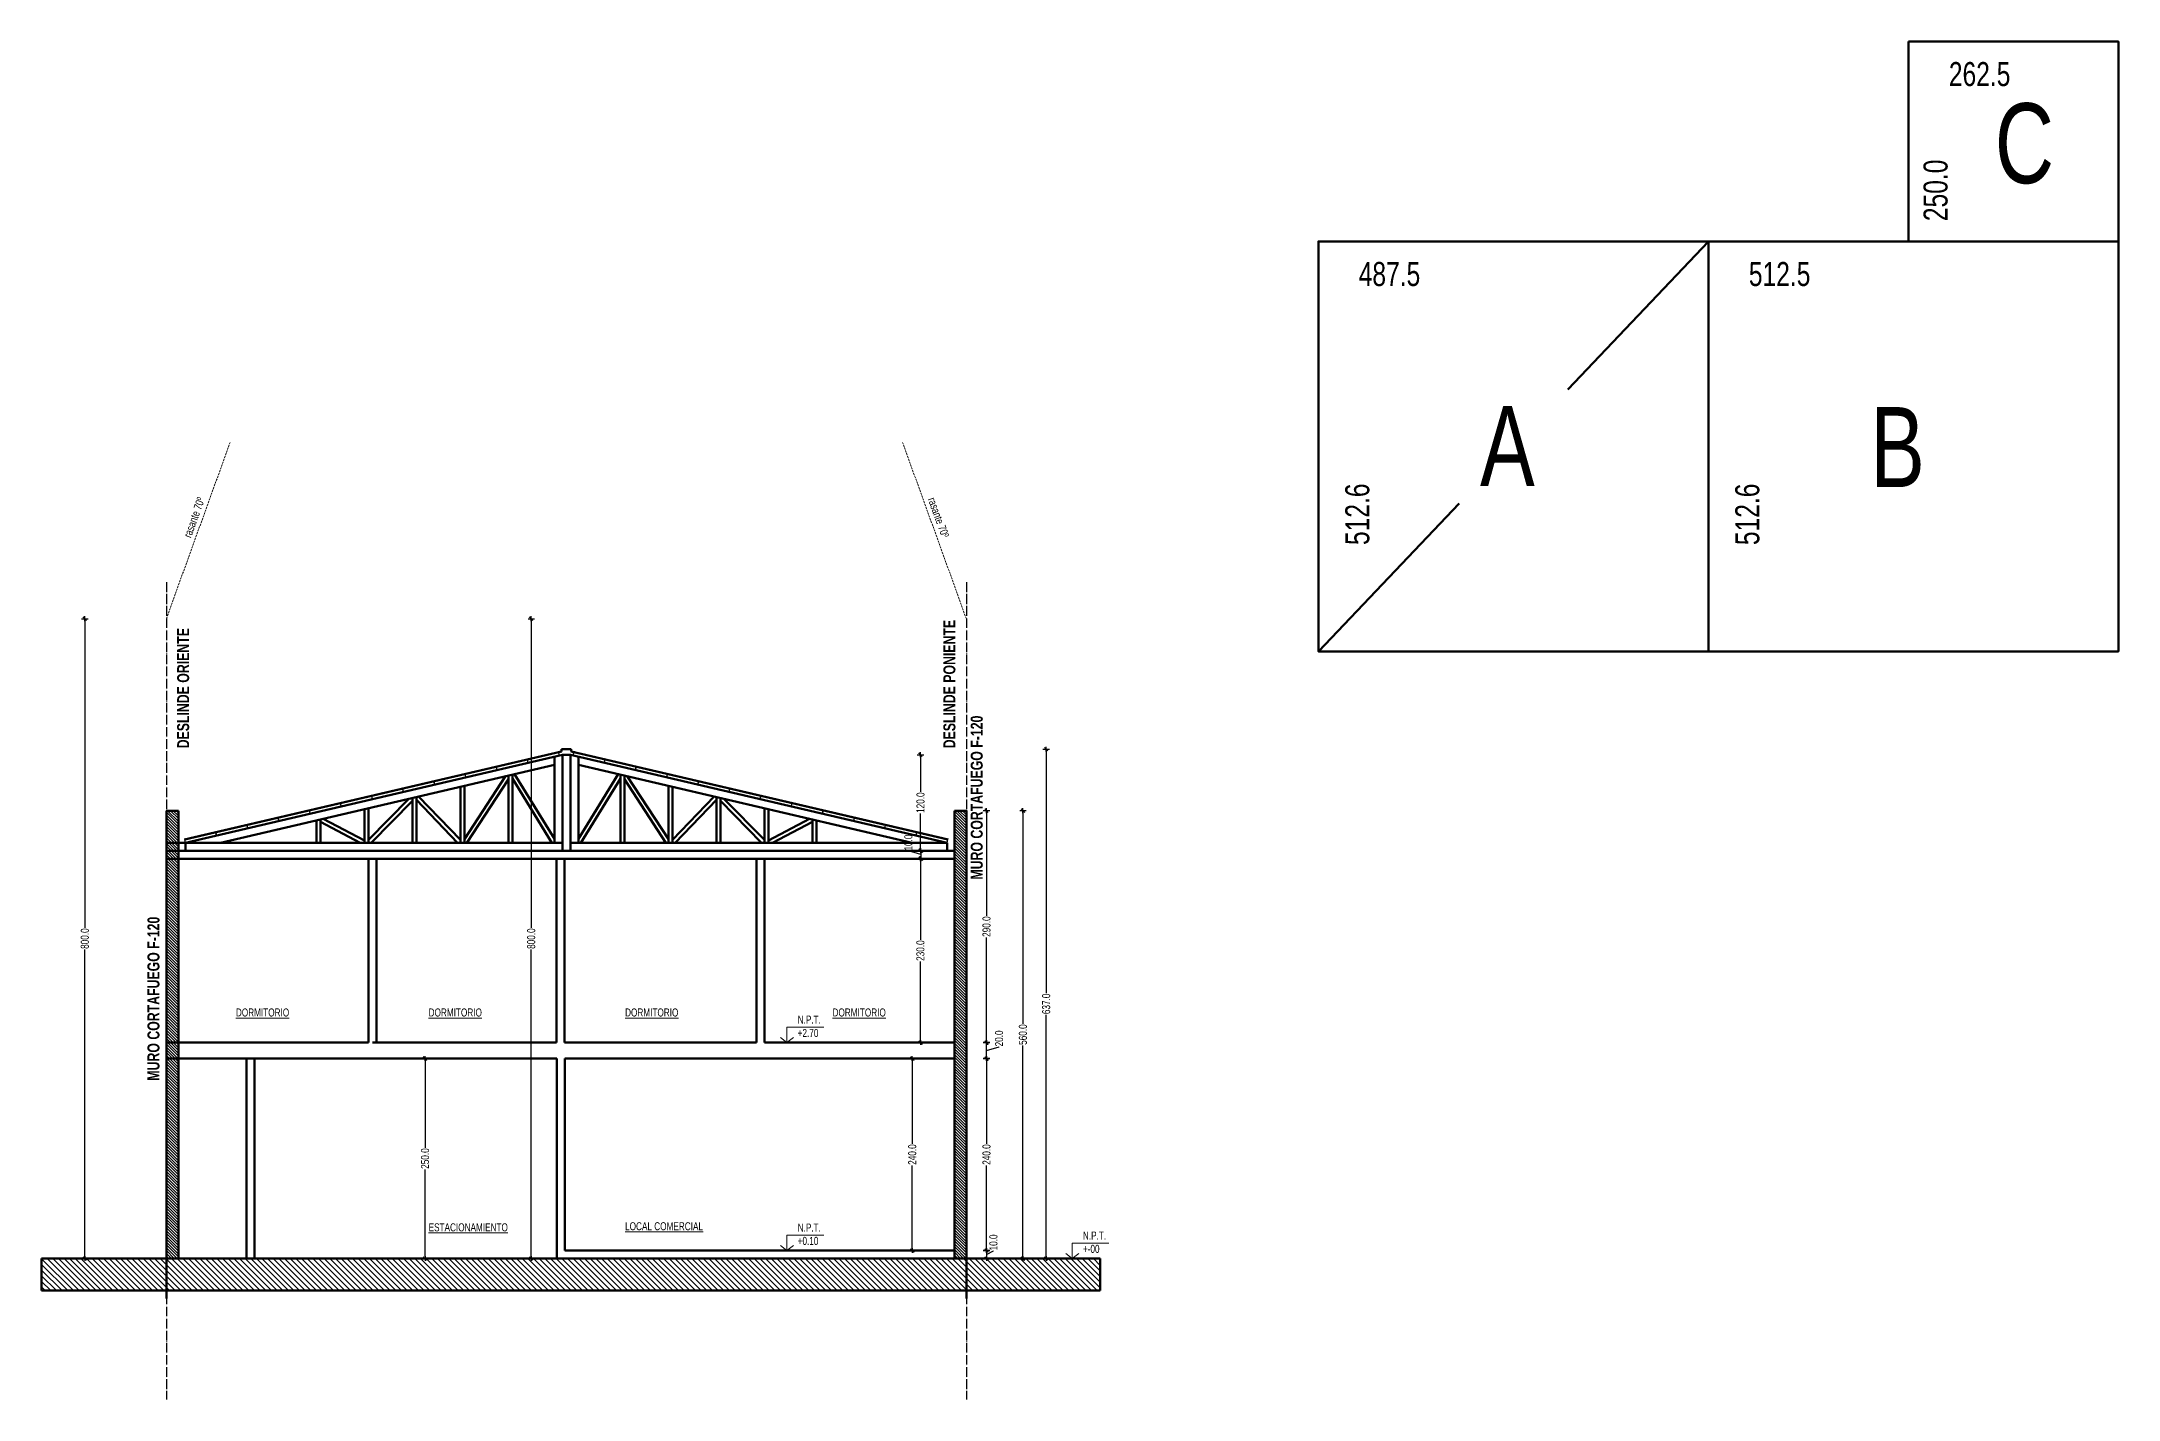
# Model space of a CAD drawing. Header units: centimetres. Extents: x 56177 to 99483, y 493 to 15482.
# Drawn here: x 58353 to 60949, y 6025 to 7723 of the extents above; entities that cross this region are included whole.
import ezdxf

# ---------------------------------------------------------------- set-up
doc = ezdxf.new("R2010")
doc.units = ezdxf.units.CM
doc.header["$MEASUREMENT"] = 0
for name, pattern in [('ACAD_ISO04W100', [30, 24, -3, 0, -3]), ('DASHED2', [0.375, 0.25, -0.125]), ('HIDDEN', [0.375, 0.25, -0.125])]:
    doc.linetypes.add(name, pattern=pattern)
for name, color, linetype, lineweight in [('0.1 COTAS', 52, 'Continuous', 13), ('0.1 PUNTEADA NORMATIVA', 220, 'DASHED2', 15), ('0.15 PROYECCIONES', 6, 'HIDDEN', 15), ('0.15 TEXTOS', 212, 'Continuous', 20), ('0.2 VENTANAS', 2, 'Continuous', 20), ('0.5 MUROS', 1, 'Continuous', 50), ('0.8 TERRENO', 5, 'Continuous', 80), ('000.8 GENERAL', 5, 'Continuous', 80)]:
    doc.layers.add(name, color=color, linetype=linetype, lineweight=lineweight)
doc.layers.add('0.10 EJES', color=120, linetype='ACAD_ISO04W100')
doc.layers.add('0.12 MOBILIARIO BLOQUES', color=251, linetype='Continuous', lineweight=13, true_color=0x616161)
doc.layers.add('COLOR_ NARANJO', color=2, linetype='Continuous', true_color=0xffff14)
doc.styles.add('NICOLAS 2', font='swisscl.ttf')
doc.dimstyles.new('NICO CMS PEQUEÑAS', dxfattribs={"dimtxt": 10, "dimasz": 2, "dimexe": 0.18, "dimexo": 0.0625, "dimgap": 0.09, "dimtad": 0, "dimdec": 1, "dimzin": 0, "dimdsep": 46, "dimtxsty": 'NICOLAS 2', "dimblk": 'CRUZ2', "dimcen": 0.09, "dimse1": 1, "dimse2": 1, "dimclrd": 256, "dimclrt": 2, "dimadec": 0, "dimazin": 0, "dimtfac": 1, "dimtdec": 1, "dimtofl": 0, "dimtmove": 1, "dimatfit": 2, "dimldrblk": 'CRUZ2', "dimfxl": 1, "dimtolj": 1, "dimtzin": 0, "dimarcsym": 0})
pattern_1 = [(135, (21148.5437, 15969.4408), (-1.76776695, -1.76776695), [])]

# ---------------------------------------------------------------- blocks, each defined once
blk = doc.blocks.new('5')
at = {"layer": '0.1 PUNTEADA NORMATIVA', "ltscale": 100}
blk.add_line((38933, -2700.5), (38903, -2700.5), dxfattribs=at)
at = {"layer": '0.15 TEXTOS'}
for p, q in [((38918, -2700.5), (38909.9, -2694)), ((38964, -2681.3), (38918, -2681.3)), ((38918, -2681.3), (38918, -2700.5)), ((38918, -2700.5), (38926.2, -2694))]:
    blk.add_line(p, q, dxfattribs=at)
at = {"layer": '0.15 TEXTOS', "insert": (38931.4, -2666.7), "char_height": 10, "width": 489.615, "attachment_point": 1, "style": 'NICOLAS 2'}
blk.add_mtext('N.P.T. \\P+-00', dxfattribs=at)
blk = doc.blocks.new('CRUZ2')
at = {"layer": 'COLOR_ NARANJO', "color": 8}
for p, q in [((-1.5, 0), (1.5, 0)), ((0, 2), (0, -2))]:
    blk.add_line(p, q, dxfattribs=at)
at = {"layer": 'COLOR_ NARANJO', "color": 4}
blk.add_lwpolyline([(-1.1, -1.1), (0, 0), (1.1, 1.1)], dxfattribs=at)
blk = doc.blocks.new('*D61')
at = {"layer": '0.2 VENTANAS', "lineweight": -2, "ltscale": 10, "transparency": 16777216}
for p, q in [((59534, 6449.2), (59534, 6344.7)), ((59534, 6213.2), (59534, 6317.6))]:
    blk.add_line(p, q, dxfattribs=at)
at = {"layer": 'Defpoints', "color": 0, "ltscale": 10, "transparency": 16777216}
for p in [(59493.8, 6451.2), (59534, 6451.2), (59493.8, 6211.2)]:
    blk.add_point(p, dxfattribs=at)
at = {"layer": '0.2 VENTANAS', "lineweight": -2, "ltscale": 10, "transparency": 16777216, "xscale": 2, "yscale": 2, "zscale": 2}
for p, rotation in [((59534, 6451.2), 90), ((59534, 6211.2), 270)]:
    blk.add_blockref('CRUZ2', p, dxfattribs=dict(at, rotation=rotation))
at = {"layer": '0.2 VENTANAS', "color": 2, "ltscale": 10, "transparency": 16777216, "insert": (59534, 6331.2), "char_height": 10, "attachment_point": 5, "rotation": 90, "style": 'NICOLAS 2'}
blk.add_mtext('\\A1;240.0', dxfattribs=at)
blk = doc.blocks.new('*D62')
at = {"layer": '0.2 VENTANAS', "lineweight": -2, "ltscale": 10, "transparency": 16777216}
for p, q in [((59534, 6453.2), (59534, 6469.2)), ((59534, 6461.2), (59549.7, 6465.9)), ((59549.7, 6465.9), (59549.7, 6466))]:
    blk.add_line(p, q, dxfattribs=at)
at = {"layer": 'Defpoints', "color": 0, "ltscale": 10, "transparency": 16777216}
for p in [(59493.8, 6471.2), (59534, 6471.2), (59493.8, 6451.2)]:
    blk.add_point(p, dxfattribs=at)
at = {"layer": '0.2 VENTANAS', "lineweight": -2, "ltscale": 10, "transparency": 16777216, "xscale": 2, "yscale": 2, "zscale": 2}
for p, rotation in [((59534, 6471.2), 90), ((59534, 6451.2), 270)]:
    blk.add_blockref('CRUZ2', p, dxfattribs=dict(at, rotation=rotation))
at = {"layer": '0.2 VENTANAS', "color": 2, "ltscale": 10, "transparency": 16777216, "insert": (59549.7, 6476.4), "char_height": 10, "attachment_point": 5, "rotation": 90, "style": 'NICOLAS 2'}
blk.add_mtext('\\A1;20.0', dxfattribs=at)
blk = doc.blocks.new('*D63')
at = {"layer": '0.2 VENTANAS', "lineweight": -2, "ltscale": 10, "transparency": 16777216}
for p, q in [((59534, 6759.2), (59534, 6629.7)), ((59534, 6473.2), (59534, 6602.6))]:
    blk.add_line(p, q, dxfattribs=at)
at = {"layer": 'Defpoints', "color": 0, "ltscale": 10, "transparency": 16777216}
for p in [(59508.8, 6761.2), (59534, 6761.2), (59493.8, 6471.2)]:
    blk.add_point(p, dxfattribs=at)
at = {"layer": '0.2 VENTANAS', "lineweight": -2, "ltscale": 10, "transparency": 16777216, "xscale": 2, "yscale": 2, "zscale": 2}
for p, rotation in [((59534, 6761.2), 90), ((59534, 6471.2), 270)]:
    blk.add_blockref('CRUZ2', p, dxfattribs=dict(at, rotation=rotation))
at = {"layer": '0.2 VENTANAS', "color": 2, "ltscale": 10, "transparency": 16777216, "insert": (59534, 6616.2), "char_height": 10, "attachment_point": 5, "rotation": 90, "style": 'NICOLAS 2'}
blk.add_mtext('\\A1;290.0', dxfattribs=at)
blk = doc.blocks.new('*D64')
at = {"layer": '0.2 VENTANAS', "lineweight": -2, "ltscale": 10, "transparency": 16777216}
for p, q in [((59451.4, 6699.2), (59451.4, 6599.7)), ((59451.4, 6473.2), (59451.4, 6572.6))]:
    blk.add_line(p, q, dxfattribs=at)
at = {"layer": 'Defpoints', "color": 0, "ltscale": 10, "transparency": 16777216}
for p in [(59451.4, 6701.2), (59451.4, 6471.2), (59451.4, 6471.2)]:
    blk.add_point(p, dxfattribs=at)
at = {"layer": '0.2 VENTANAS', "lineweight": -2, "ltscale": 10, "transparency": 16777216, "xscale": 2, "yscale": 2, "zscale": 2}
for p, rotation in [((59451.4, 6701.2), 90), ((59451.4, 6471.2), 270)]:
    blk.add_blockref('CRUZ2', p, dxfattribs=dict(at, rotation=rotation))
at = {"layer": '0.2 VENTANAS', "color": 2, "ltscale": 10, "transparency": 16777216, "insert": (59451.4, 6586.2), "char_height": 10, "attachment_point": 5, "rotation": 90, "style": 'NICOLAS 2'}
blk.add_mtext('\\A1;230.0', dxfattribs=at)
blk = doc.blocks.new('*D65')
at = {"layer": '0.2 VENTANAS', "lineweight": -2, "ltscale": 10, "transparency": 16777216}
for p, q in [((59441.2, 6449.2), (59441.2, 6344.7)), ((59441.2, 6213.2), (59441.2, 6317.6))]:
    blk.add_line(p, q, dxfattribs=at)
at = {"layer": 'Defpoints', "color": 0, "ltscale": 10, "transparency": 16777216}
for p in [(59441.2, 6451.2), (59441.2, 6211.2), (59441.2, 6211.2)]:
    blk.add_point(p, dxfattribs=at)
at = {"layer": '0.2 VENTANAS', "lineweight": -2, "ltscale": 10, "transparency": 16777216, "xscale": 2, "yscale": 2, "zscale": 2}
for p, rotation in [((59441.2, 6451.2), 90), ((59441.2, 6211.2), 270)]:
    blk.add_blockref('CRUZ2', p, dxfattribs=dict(at, rotation=rotation))
at = {"layer": '0.2 VENTANAS', "color": 2, "ltscale": 10, "transparency": 16777216, "insert": (59441.2, 6331.2), "char_height": 10, "attachment_point": 5, "rotation": 90, "style": 'NICOLAS 2'}
blk.add_mtext('\\A1;240.0', dxfattribs=at)
blk = doc.blocks.new('*D66')
at = {"layer": '0.2 VENTANAS', "lineweight": -2, "ltscale": 10, "transparency": 16777216}
for p, q in [((59451.5, 6829.2), (59451.5, 6784.6)), ((59451.5, 6713.2), (59451.5, 6757.7))]:
    blk.add_line(p, q, dxfattribs=at)
at = {"layer": 'Defpoints', "color": 0, "ltscale": 10, "transparency": 16777216}
for p in [(59003.8, 6831.2), (59003.8, 6711.2), (59451.5, 6711.2)]:
    blk.add_point(p, dxfattribs=at)
at = {"layer": '0.2 VENTANAS', "lineweight": -2, "ltscale": 10, "transparency": 16777216, "xscale": 2, "yscale": 2, "zscale": 2}
for p, rotation in [((59451.5, 6831.2), 90), ((59451.5, 6711.2), 270)]:
    blk.add_blockref('CRUZ2', p, dxfattribs=dict(at, rotation=rotation))
at = {"layer": '0.2 VENTANAS', "color": 2, "ltscale": 10, "transparency": 16777216, "insert": (59451.5, 6771.2), "char_height": 10, "attachment_point": 5, "rotation": 90, "style": 'NICOLAS 2'}
blk.add_mtext('\\A1;120.0', dxfattribs=at)
blk = doc.blocks.new('*D59')
at = {"layer": '0.2 VENTANAS', "lineweight": -2, "ltscale": 10, "transparency": 16777216}
for p, q in [((59436.4, 6710.9), (59436.4, 6711)), ((59452, 6706.2), (59436.4, 6710.9)), ((59452, 6709.2), (59452, 6703.2))]:
    blk.add_line(p, q, dxfattribs=at)
at = {"layer": 'Defpoints', "color": 0, "ltscale": 10, "transparency": 16777216}
for p in [(59451.5, 6711.2), (59452, 6701.2), (59452, 6701.2)]:
    blk.add_point(p, dxfattribs=at)
at = {"layer": '0.2 VENTANAS', "lineweight": -2, "ltscale": 10, "transparency": 16777216, "xscale": 2, "yscale": 2, "zscale": 2}
for p, rotation in [((59452, 6711.2), 90), ((59452, 6701.2), 270)]:
    blk.add_blockref('CRUZ2', p, dxfattribs=dict(at, rotation=rotation))
at = {"layer": '0.2 VENTANAS', "color": 2, "ltscale": 10, "transparency": 16777216, "insert": (59436.4, 6721.3), "char_height": 10, "attachment_point": 5, "rotation": 90, "style": 'NICOLAS 2'}
blk.add_mtext('\\A1;10.0', dxfattribs=at)
blk = doc.blocks.new('*D67')
at = {"layer": '0.2 VENTANAS', "lineweight": -2, "ltscale": 10, "transparency": 16777216}
for p, q in [((59579.5, 6759.2), (59579.5, 6494.7)), ((59579.5, 6203.2), (59579.5, 6467.6))]:
    blk.add_line(p, q, dxfattribs=at)
at = {"layer": 'Defpoints', "color": 0, "ltscale": 10, "transparency": 16777216}
for p in [(59508.8, 6761.2), (59493.8, 6201.2), (59579.5, 6201.2)]:
    blk.add_point(p, dxfattribs=at)
at = {"layer": '0.2 VENTANAS', "lineweight": -2, "ltscale": 10, "transparency": 16777216, "xscale": 2, "yscale": 2, "zscale": 2}
for p, rotation in [((59579.5, 6761.2), 90), ((59579.5, 6201.2), 270)]:
    blk.add_blockref('CRUZ2', p, dxfattribs=dict(at, rotation=rotation))
at = {"layer": '0.2 VENTANAS', "color": 2, "ltscale": 10, "transparency": 16777216, "insert": (59579.5, 6481.2), "char_height": 10, "attachment_point": 5, "rotation": 90, "style": 'NICOLAS 2'}
blk.add_mtext('\\A1;560.0', dxfattribs=at)
blk = doc.blocks.new('*D68')
at = {"layer": '0.2 VENTANAS', "lineweight": -2, "ltscale": 10, "transparency": 16777216}
for p, q in [((59608.6, 6836.1), (59608.6, 6533.2)), ((59608.6, 6203.2), (59608.6, 6506.1))]:
    blk.add_line(p, q, dxfattribs=at)
at = {"layer": 'Defpoints', "color": 0, "ltscale": 10, "transparency": 16777216}
for p in [(59008.8, 6838.1), (59314.6, 6201.2), (59608.6, 6201.2)]:
    blk.add_point(p, dxfattribs=at)
at = {"layer": '0.2 VENTANAS', "lineweight": -2, "ltscale": 10, "transparency": 16777216, "xscale": 2, "yscale": 2, "zscale": 2}
for p, rotation in [((59608.6, 6838.1), 90), ((59608.6, 6201.2), 270)]:
    blk.add_blockref('CRUZ2', p, dxfattribs=dict(at, rotation=rotation))
at = {"layer": '0.2 VENTANAS', "color": 2, "ltscale": 10, "transparency": 16777216, "insert": (59608.6, 6519.6), "char_height": 10, "attachment_point": 5, "rotation": 90, "style": 'NICOLAS 2'}
blk.add_mtext('\\A1;637.0', dxfattribs=at)
blk = doc.blocks.new('*D60')
at = {"layer": '0.2 VENTANAS', "lineweight": -2, "ltscale": 10, "transparency": 16777216}
for p, q in [((58832.2, 6449.2), (58832.2, 6339.7)), ((58832.2, 6203.2), (58832.2, 6312.6))]:
    blk.add_line(p, q, dxfattribs=at)
at = {"layer": 'Defpoints', "color": 0, "ltscale": 10, "transparency": 16777216}
for p in [(58832.2, 6451.2), (58832.2, 6451.2), (58832.2, 6201.2)]:
    blk.add_point(p, dxfattribs=at)
at = {"layer": '0.2 VENTANAS', "lineweight": -2, "ltscale": 10, "transparency": 16777216, "xscale": 2, "yscale": 2, "zscale": 2}
for p, rotation in [((58832.2, 6451.2), 90), ((58832.2, 6201.2), 270)]:
    blk.add_blockref('CRUZ2', p, dxfattribs=dict(at, rotation=rotation))
at = {"layer": '0.2 VENTANAS', "color": 2, "ltscale": 10, "transparency": 16777216, "insert": (58832.2, 6326.2), "char_height": 10, "attachment_point": 5, "rotation": 90, "style": 'NICOLAS 2'}
blk.add_mtext('\\A1;250.0', dxfattribs=at)
blk = doc.blocks.new('*D69')
at = {"layer": '0.2 VENTANAS', "lineweight": -2, "ltscale": 10, "transparency": 16777216}
for p, q in [((58964.9, 6999.2), (58964.9, 6614.7)), ((58964.9, 6203.2), (58964.9, 6587.6))]:
    blk.add_line(p, q, dxfattribs=at)
at = {"layer": 'Defpoints', "color": 0, "ltscale": 10, "transparency": 16777216}
for p in [(58430.8, 7001.2), (58964.9, 7001.2), (58923.3, 6201.2)]:
    blk.add_point(p, dxfattribs=at)
at = {"layer": '0.2 VENTANAS', "lineweight": -2, "ltscale": 10, "transparency": 16777216, "xscale": 2, "yscale": 2, "zscale": 2}
for p, rotation in [((58964.9, 7001.2), 90), ((58964.9, 6201.2), 270)]:
    blk.add_blockref('CRUZ2', p, dxfattribs=dict(at, rotation=rotation))
at = {"layer": '0.2 VENTANAS', "color": 2, "ltscale": 10, "transparency": 16777216, "insert": (58964.9, 6601.2), "char_height": 10, "attachment_point": 5, "rotation": 90, "style": 'NICOLAS 2'}
blk.add_mtext('\\A1;800.0', dxfattribs=at)
blk = doc.blocks.new('m')
at = {"ltscale": 10}
for p, q in [((37383.2, -9244.4), (37385.1, -9243.9)), ((37384.1, -9248.3), (37383.2, -9244.4)), ((37383.4, -9244.5), (37385.2, -9244.1)), ((37384.2, -9248), (37383.4, -9244.5)), ((37384.1, -9248.3), (37386, -9247.8)), ((37384.2, -9248), (37386, -9247.6)), ((37385.1, -9243.9), (37385.2, -9244.1)), ((37386, -9247.6), (37386, -9247.8))]:
    blk.add_line(p, q, dxfattribs=at)
blk = doc.blocks.new('*D71')
at = {"layer": '0.2 VENTANAS', "lineweight": -2, "ltscale": 10, "transparency": 16777216}
for p, q in [((59534, 6206.2), (59542.7, 6210.9)), ((59534, 6209.2), (59534, 6203.2)), ((59542.7, 6210.9), (59542.7, 6211))]:
    blk.add_line(p, q, dxfattribs=at)
at = {"layer": 'Defpoints', "color": 0, "ltscale": 10, "transparency": 16777216}
for p in [(59534, 6211.2), (59534, 6201.2), (59534, 6201.2)]:
    blk.add_point(p, dxfattribs=at)
at = {"layer": '0.2 VENTANAS', "lineweight": -2, "ltscale": 10, "transparency": 16777216, "xscale": 2, "yscale": 2, "zscale": 2}
for p, rotation in [((59534, 6211.2), 90), ((59534, 6201.2), 270)]:
    blk.add_blockref('CRUZ2', p, dxfattribs=dict(at, rotation=rotation))
at = {"layer": '0.2 VENTANAS', "color": 2, "ltscale": 10, "transparency": 16777216, "insert": (59542.7, 6221.3), "char_height": 10, "attachment_point": 5, "rotation": 90, "style": 'NICOLAS 2'}
blk.add_mtext('\\A1;10.0', dxfattribs=at)
blk = doc.blocks.new('*D72')
at = {"layer": '0.2 VENTANAS', "lineweight": -2, "ltscale": 10, "transparency": 16777216}
for p, q in [((58406.9, 6999.2), (58406.9, 6614.7)), ((58406.9, 6203.2), (58406.9, 6587.6))]:
    blk.add_line(p, q, dxfattribs=at)
at = {"layer": 'Defpoints', "color": 0, "ltscale": 10, "transparency": 16777216}
for p in [(58508.8, 7001.2), (58406.9, 6201.2), (58508.8, 6201.2)]:
    blk.add_point(p, dxfattribs=at)
at = {"layer": '0.2 VENTANAS', "lineweight": -2, "ltscale": 10, "transparency": 16777216, "xscale": 2, "yscale": 2, "zscale": 2}
for p, rotation in [((58406.9, 7001.2), 90), ((58406.9, 6201.2), 270)]:
    blk.add_blockref('CRUZ2', p, dxfattribs=dict(at, rotation=rotation))
at = {"layer": '0.2 VENTANAS', "color": 2, "ltscale": 10, "transparency": 16777216, "insert": (58406.9, 6601.2), "char_height": 10, "attachment_point": 5, "rotation": 90, "style": 'NICOLAS 2'}
blk.add_mtext('\\A1;800.0', dxfattribs=at)
blk = doc.blocks.new('*D81')
at = {"layer": 'Defpoints', "color": 0, "ltscale": 10, "transparency": 16777216}
for p in [(59948.9, 7472.9), (60436.4, 7472.9), (60436.4, 7472.9)]:
    blk.add_point(p, dxfattribs=at)
at = {"layer": '0.1 COTAS', "color": 2, "ltscale": 10, "transparency": 16777216, "insert": (60037.7, 7432), "char_height": 30, "attachment_point": 5, "style": 'NICOLAS 2'}
blk.add_mtext('\\A1;487.5', dxfattribs=at)
blk = doc.blocks.new('*D82')
at = {"layer": 'Defpoints', "color": 0, "ltscale": 10, "transparency": 16777216}
for p in [(59948.9, 7473), (59948.9, 7473), (59948.9, 6960.4)]:
    blk.add_point(p, dxfattribs=at)
at = {"layer": '0.1 COTAS', "color": 2, "ltscale": 10, "transparency": 16777216, "insert": (59997.7, 7131.8), "char_height": 30, "attachment_point": 5, "rotation": 90, "style": 'NICOLAS 2'}
blk.add_mtext('\\A1;512.6', dxfattribs=at)
blk = doc.blocks.new('*D83')
at = {"layer": 'Defpoints', "color": 0, "ltscale": 10, "transparency": 16777216}
for p in [(60436.4, 7472.9), (60436.4, 7472.9), (60436.4, 6960.3)]:
    blk.add_point(p, dxfattribs=at)
at = {"layer": '0.1 COTAS', "color": 2, "ltscale": 10, "transparency": 16777216, "insert": (60485.2, 7131.7), "char_height": 30, "attachment_point": 5, "rotation": 90, "style": 'NICOLAS 2'}
blk.add_mtext('\\A1;512.6', dxfattribs=at)
blk = doc.blocks.new('*D84')
at = {"layer": 'Defpoints', "color": 0, "ltscale": 10, "transparency": 16777216}
for p in [(60436.4, 7472.9), (60948.9, 7472.9), (60948.9, 7472.9)]:
    blk.add_point(p, dxfattribs=at)
at = {"layer": '0.1 COTAS', "color": 2, "ltscale": 10, "transparency": 16777216, "insert": (60525.4, 7432), "char_height": 30, "attachment_point": 5, "style": 'NICOLAS 2'}
blk.add_mtext('\\A1;512.5', dxfattribs=at)
blk = doc.blocks.new('*D85')
at = {"layer": 'Defpoints', "color": 0, "ltscale": 10, "transparency": 16777216}
for p in [(60686.4, 7722.9), (60686.4, 7722.9), (60686.4, 7472.9)]:
    blk.add_point(p, dxfattribs=at)
at = {"layer": '0.1 COTAS', "color": 2, "ltscale": 10, "transparency": 16777216, "insert": (60720.5, 7536.8), "char_height": 30, "attachment_point": 5, "rotation": 90, "style": 'NICOLAS 2'}
blk.add_mtext('\\A1;250.0', dxfattribs=at)
blk = doc.blocks.new('*D86')
at = {"layer": 'Defpoints', "color": 0, "ltscale": 10, "transparency": 16777216}
for p in [(60686.4, 7722.9), (60948.9, 7722.9), (60948.9, 7722.9)]:
    blk.add_point(p, dxfattribs=at)
at = {"layer": '0.1 COTAS', "color": 2, "ltscale": 10, "transparency": 16777216, "insert": (60775.4, 7682), "char_height": 30, "attachment_point": 5, "style": 'NICOLAS 2'}
blk.add_mtext('\\A1;262.5', dxfattribs=at)

msp = doc.modelspace()

# ---------------------------------------------------------------- hatches: boundary and pattern name
at = {"layer": '0.12 MOBILIARIO BLOQUES', "ltscale": 100}
h = msp.add_hatch(dxfattribs=at)
h.set_pattern_fill('ANSI31', color=256, scale=20, angle=90, style=0)
h.set_pattern_definition(pattern_1)
h.paths.add_polyline_path([(58508.79, 6201.15), (58523.79, 6201.15), (58523.79, 6451.15), (58523.79, 6761.15), (58508.79, 6761.15)])
h = msp.add_hatch(dxfattribs=at)
h.set_pattern_fill('ANSI31', color=256, scale=20, angle=90, style=0)
h.set_pattern_definition(pattern_1)
h.paths.add_polyline_path([(59508.79, 6761.15), (59493.79, 6761.15), (59493.79, 6451.15), (59493.79, 6201.15), (59508.79, 6201.15)])
h = msp.add_hatch(dxfattribs=at)
h.set_pattern_fill('ANSI31', color=256, scale=40, angle=90, style=0)
h.set_pattern_definition([(135, (21148.5437, 15969.441), (-3.5355339, -3.5355339), [])])
h.paths.add_polyline_path([(59251.29, 6201.15), (59001.29, 6201.15), (59001.29, 6161.15), (59251.29, 6161.15)])
h.paths.add_polyline_path([(59001.29, 6201.15), (58766.29, 6201.15), (58766.29, 6161.15), (59001.29, 6161.15)])
h.paths.add_polyline_path([(58766.29, 6201.15), (58508.79, 6201.15), (58508.79, 6161.15), (58766.29, 6161.15)])
h.paths.add_polyline_path([(58508.79, 6201.15), (58352.78, 6201.15), (58352.78, 6161.15), (58508.79, 6161.15)])
h.paths.add_polyline_path([(59676.27, 6201.15), (59508.79, 6201.15), (59508.79, 6161.15), (59676.27, 6161.15)])
h.paths.add_polyline_path([(59508.79, 6201.15), (59493.79, 6201.15), (59251.29, 6201.15), (59251.29, 6161.15), (59508.79, 6161.15)])

# ---------------------------------------------------------------- linework, layer by layer
at = {"layer": '0.1 PUNTEADA NORMATIVA', "ltscale": 100}
for p, q in [((59299.54, 6471.15), (59269.54, 6471.15)), ((59299.54, 6211.15), (59269.54, 6211.15))]:
    msp.add_line(p, q, dxfattribs=at)
at = {"layer": '0.10 EJES', "ltscale": 0.5}
for p, q in [((58508.79, 7046.95), (58508.79, 6024.96)), ((59508.79, 7046.95), (59508.79, 6024.96))]:
    msp.add_line(p, q, dxfattribs=at)
at = {"layer": '0.15 PROYECCIONES', "linetype": 'HIDDEN', "ltscale": 10}
for p, q in [((58508.79, 7001.15), (58588.5, 7221.6)), ((59508.79, 7001.15), (59429.09, 7221.6))]:
    msp.add_line(p, q, dxfattribs=at)
at = {"layer": '0.15 TEXTOS'}
for p, q in [((59284.54, 6471.15), (59276.41, 6477.6)), ((59330.55, 6490.32), (59284.54, 6490.32)), ((59284.54, 6490.32), (59284.54, 6471.15)), ((59284.54, 6471.15), (59292.68, 6477.6)), ((59284.54, 6211.15), (59276.41, 6217.6)), ((59330.55, 6230.32), (59284.54, 6230.32)), ((59284.54, 6230.32), (59284.54, 6211.15)), ((59284.54, 6211.15), (59292.68, 6217.6))]:
    msp.add_line(p, q, dxfattribs=at)
at = {"layer": '0.5 MUROS', "ltscale": 10}
for p, q in [((59002.84, 6835.24), (58531.69, 6725.24)), ((59002.88, 6835.05), (58531.73, 6725.05)), ((59003.79, 6831.15), (58532.64, 6721.15)), ((58993.79, 6721.15), (58993.79, 6828.82)), ((59000.23, 6834.63), (59002.84, 6835.24)), ((59002.84, 6835.24), (59002.84, 6838.12)), ((59002.84, 6838.12), (59014.79, 6838.12)), ((59003.79, 6711.15), (59003.79, 6831.15)), ((59003.79, 6831.15), (59013.79, 6831.15)), ((59013.79, 6711.15), (59013.79, 6831.15)), ((59013.79, 6831.15), (59484.94, 6721.15)), ((59014.7, 6835.05), (59485.85, 6725.05)), ((59014.79, 6838.12), (59014.79, 6835.23)), ((59014.79, 6835.23), (59485.94, 6725.23)), ((59014.79, 6835.23), (59019.06, 6834.23)), ((59023.79, 6721.15), (59023.79, 6828.82)), ((58993.79, 6818.55), (58576.62, 6721.15)), ((58932.76, 6804.3), (58881.29, 6725.71)), ((58936.29, 6721.15), (58936.29, 6805.12)), ((58941.29, 6721.15), (58941.29, 6806.29)), ((58993.79, 6725.91), (58943.86, 6806.89)), ((59023.79, 6818.55), (59440.96, 6721.15)), ((59023.79, 6725.91), (59073.73, 6806.89)), ((59076.29, 6721.15), (59076.29, 6806.29)), ((59081.29, 6721.15), (59081.29, 6805.12)), ((59084.82, 6804.3), (59136.29, 6725.71)), ((58811.74, 6776.04), (58761.29, 6724.72)), ((58816.29, 6721.15), (58816.29, 6777.11)), ((58821.29, 6721.15), (58821.29, 6778.27)), ((58876.29, 6724.76), (58824.13, 6778.94)), ((58876.29, 6721.15), (58876.29, 6791.11)), ((58881.29, 6721.15), (58881.29, 6792.28)), ((58936.29, 6800.56), (58884.28, 6721.15)), ((58990.86, 6721.15), (58941.29, 6801.53)), ((59026.73, 6721.15), (59076.29, 6801.53)), ((59081.29, 6800.56), (59133.3, 6721.15)), ((59136.29, 6721.15), (59136.29, 6792.28)), ((59141.29, 6721.15), (59141.29, 6791.11)), ((59141.29, 6724.76), (59193.46, 6778.94)), ((59196.29, 6721.15), (59196.29, 6778.27)), ((59201.29, 6721.15), (59201.29, 6777.11)), ((59205.84, 6776.04), (59256.29, 6724.72)), ((58508.79, 6761.15), (58508.79, 6151.15)), ((58508.79, 6761.15), (58523.79, 6761.15)), ((58523.79, 6761.15), (58523.79, 6451.15)), ((58701.29, 6721.15), (58701.29, 6750.26)), ((58756.29, 6723.98), (58705, 6751.12)), ((58756.29, 6721.15), (58756.29, 6763.1)), ((58761.29, 6721.15), (58761.29, 6764.27)), ((58816.29, 6773.54), (58764.8, 6721.15)), ((58872.82, 6721.15), (58821.29, 6774.67)), ((59144.76, 6721.15), (59196.29, 6774.67)), ((59201.29, 6773.54), (59252.79, 6721.15)), ((59256.29, 6721.15), (59256.29, 6764.27)), ((59261.29, 6721.15), (59261.29, 6763.1)), ((59261.29, 6723.98), (59312.58, 6751.12)), ((59316.29, 6721.15), (59316.29, 6750.26)), ((59493.79, 6761.15), (59493.79, 6451.15)), ((59493.79, 6761.15), (59508.79, 6761.15)), ((59508.79, 6761.15), (59508.79, 6151.15)), ((58696.29, 6721.15), (58696.29, 6749.09)), ((58750.95, 6721.15), (58701.29, 6747.43)), ((59266.64, 6721.15), (59316.29, 6747.43)), ((59321.29, 6721.15), (59321.29, 6749.09)), ((58508.79, 6721.15), (59003.79, 6721.15)), ((58532.64, 6721.15), (58532.64, 6711.15)), ((58761.29, 6701.15), (58761.29, 6471.15)), ((58771.29, 6701.15), (58771.29, 6471.15)), ((58996.29, 6701.15), (58996.29, 6471.15)), ((59006.29, 6701.15), (59006.29, 6471.15)), ((59013.79, 6721.15), (59484.94, 6721.15)), ((59246.29, 6701.15), (59246.29, 6471.15)), ((59256.29, 6701.15), (59256.29, 6471.15)), ((59484.94, 6721.15), (59484.94, 6711.15)), ((58523.79, 6451.15), (58523.79, 6201.15)), ((58608.79, 6451.15), (58608.79, 6201.15)), ((58618.79, 6451.15), (58618.79, 6201.15)), ((58997.04, 6451.15), (58997.04, 6201.15)), ((59007.04, 6451.15), (59007.04, 6211.15)), ((59493.79, 6451.15), (59493.79, 6201.15))]:
    msp.add_line(p, q, dxfattribs=at)
for points in [[(59493.79, 6711.15), (58508.79, 6711.15)], [(59493.79, 6701.15), (58508.79, 6701.15)], [(58761.29, 6471.15), (58508.79, 6471.15)], [(58996.29, 6471.15), (58766.29, 6471.15)], [(59246.29, 6471.15), (59006.29, 6471.15)], [(59493.79, 6471.15), (59256.29, 6471.15)], [(58997.04, 6451.15), (58508.79, 6451.15)], [(58608.79, 6451.15), (58523.79, 6451.15)], [(59493.79, 6451.15), (59007.04, 6451.15)], [(59493.79, 6211.15), (59007.04, 6211.15)]]:
    msp.add_lwpolyline(points, dxfattribs=at)
at = {"layer": '0.8 TERRENO'}
for p, q in [((59493.79, 6201.15), (58352.78, 6201.15)), ((58352.78, 6201.15), (58352.78, 6161.15)), ((59493.79, 6201.15), (59676.27, 6201.15)), ((59676.27, 6161.15), (59676.27, 6201.15)), ((59676.27, 6161.15), (58352.78, 6161.15))]:
    msp.add_line(p, q, dxfattribs=at)
at = {"layer": '000.8 GENERAL', "ltscale": 10}
for p, q in [((60260.5, 7287.95), (60436.43, 7472.91)), ((59948.93, 6960.41), (60124.87, 7145.37))]:
    msp.add_line(p, q, dxfattribs=at)
for points in [[(60686.43, 7722.91), (60948.93, 7722.91), (60948.93, 7472.91), (60686.43, 7472.91)], [(60436.43, 7472.91), (59948.93, 7472.91), (59948.93, 6960.41), (60436.43, 6960.41)], [(60436.43, 7472.91), (60948.93, 7472.91), (60948.93, 6960.41), (60436.43, 6960.41)]]:
    msp.add_lwpolyline(points, close=True, dxfattribs=at)

# ---------------------------------------------------------------- block references
for p in [(21615.97, 16078.57), (21499.12, 16051.29), (21538.07, 16060.38), (21577.02, 16069.48), (21382.26, 16024.01), (21421.21, 16033.1), (21460.16, 16042.19), (21265.4, 15996.72), (21304.35, 16005.82), (21343.31, 16014.91), (21148.54, 15969.44), (21187.5, 15978.54), (21187.5, 15978.54), (21226.45, 15987.63)]:
    msp.add_blockref('m', p)
at = {"xscale": -1}
for p in [(96401.61, 16078.57), (96440.56, 16069.48), (96479.52, 16060.38), (96518.47, 16051.29), (96557.42, 16042.19), (96596.37, 16033.1), (96635.33, 16024.01), (96674.28, 16014.91), (96713.23, 16005.82), (96752.18, 15996.72), (96791.14, 15987.63), (96830.09, 15978.54), (96830.09, 15978.54), (96869.04, 15969.44)]:
    msp.add_blockref('m', p, dxfattribs=at)
at = {"layer": '0.2 VENTANAS'}
msp.add_blockref('5', (20723.09, 8901.65), dxfattribs=at)

# ---------------------------------------------------------------- texts
at = {"layer": '0.15 TEXTOS', "attachment_point": 1, "style": 'NICOLAS 2'}
for s, insert, char_height, width in [('\\pxqc;C ', (60644.03, 7645.75), 100, 374.7413), ('\\pxqc;A ', (59997.7, 7267.07), 100, 374.7413), ('\\pxqc;B ', (60485.41, 7265.81), 100, 374.7413), ('{\\LDORMITORIO}', (58595.74, 6513.86), 10, 489.6147), ('{\\LDORMITORIO}', (58836.63, 6513.86), 10, 489.6147), ('{\\LDORMITORIO}', (59082.22, 6513.86), 10, 489.6147), ('N.P.T. \\P+2.70', (59297.94, 6504.91), 10, 489.6147), ('{\\LDORMITORIO}', (59341.51, 6513.86), 10, 489.6147), ('{\\LESTACIONAMIENTO}', (58836.63, 6245.19), 10, 489.6147), ('{\\LLOCAL COMERCIAL}', (59082.22, 6246.55), 10, 489.6147), ('N.P.T. \\P+0.10', (59297.94, 6244.91), 10, 489.6147)]:
    msp.add_mtext(s, dxfattribs=dict(at, insert=insert, char_height=char_height, width=width))
at = {"layer": '0.15 TEXTOS', "width": 489.6147, "style": 'NICOLAS 2'}
for s, insert, char_height, attachment_point, rotation in [('rasante 70º', (58530.05, 7104.95), 10, 1, 70.1886), ('rasante 70º', (59487.53, 7104.95), 10, 3, 289.8114), ('{\\fSwis721 LtCn BT|b1|i0|c0|p34;MURO CORTAFUEGO F-120}', (59514.23, 6675.04), 15, 1, 90), ('{\\fSwis721 LtCn BT|b1|i0|c0|p34;MURO CORTAFUEGO F-120}', (58485.17, 6423.6), 15, 1, 90)]:
    msp.add_mtext(s, dxfattribs=dict(at, insert=insert, char_height=char_height, attachment_point=attachment_point, rotation=rotation))
at = {"layer": '0.15 TEXTOS', "char_height": 15, "rotation": 90, "style": 'NICOLAS 2'}
for s, insert, attachment_point in [('{\\fSwis721 LtCn BT|b1|i0|c0|p34;DESLINDE ORIENTE}', (58537.51, 6839.17), 7), ('{\\fSwis721 LtCn BT|b1|i0|c0|p34;DESLINDE PONIENTE}', (59480.08, 6839.17), 1)]:
    msp.add_mtext(s, dxfattribs=dict(at, insert=insert, attachment_point=attachment_point))

# ---------------------------------------------------------------- dimensions: what is measured, and where the dimension line sits
at = {"layer": '0.1 COTAS', "ltscale": 10}
for base, p1, p2, picture, middle in [((60686.43, 7722.91), (60686.43, 7472.91), (60686.43, 7722.91), '*D85', (60720.53, 7577.11)), ((59948.93, 7473.04), (59948.93, 6960.41), (59948.93, 7473.04), '*D82', (59997.66, 7172.13)), ((60436.43, 7472.91), (60436.43, 6960.27), (60436.43, 7472.91), '*D83', (60485.16, 7171.99))]:
    dim = msp.add_linear_dim(base=base, p1=p1, p2=p2, angle=90, dimstyle='NICO CMS PEQUEÑAS', override={"dimtxt": 30, "dimsd1": 1, "dimsd2": 1}, dxfattribs=at)
    dim.commit()
    dim.dimension.update_dxf_attribs({"geometry": picture, "text_midpoint": middle, "dimtype": 160})
for base, p1, p2, picture, middle in [((60948.93, 7722.91), (60686.43, 7722.91), (60948.93, 7722.91), '*D86', (60815.7, 7681.99)), ((60436.43, 7472.91), (59948.93, 7472.91), (60436.43, 7472.91), '*D81', (60078.2, 7431.99)), ((60948.93, 7472.91), (60436.43, 7472.91), (60948.93, 7472.91), '*D84', (60565.7, 7431.99))]:
    dim = msp.add_linear_dim(base=base, p1=p1, p2=p2, dimstyle='NICO CMS PEQUEÑAS', override={"dimtxt": 30, "dimsd1": 1, "dimsd2": 1}, dxfattribs=at)
    dim.commit()
    dim.dimension.update_dxf_attribs({"geometry": picture, "text_midpoint": middle, "dimtype": 160})
at = {"layer": '0.2 VENTANAS', "ltscale": 10}
for base, p1, p2, picture, middle in [((58406.86, 6201.15), (58508.79, 7001.15), (58508.79, 6201.15), '*D72', (58406.86, 6601.15)), ((58964.91, 7001.15), (58923.29, 6201.15), (58430.79, 7001.15), '*D69', (58964.91, 6601.15)), ((59451.54, 6711.15), (59003.79, 6831.15), (59003.79, 6711.15), '*D66', (59451.54, 6771.15)), ((59608.58, 6201.15), (59008.81, 6838.12), (59314.6, 6201.15), '*D68', (59608.58, 6519.64)), ((59534.04, 6761.15), (59493.79, 6471.15), (59508.79, 6761.15), '*D63', (59534.04, 6616.15)), ((59579.52, 6201.15), (59508.79, 6761.15), (59493.79, 6201.15), '*D67', (59579.52, 6481.15)), ((59452.04, 6701.15), (59451.54, 6711.15), (59452.04, 6701.15), '*D59', (59436.36, 6711.12)), ((59451.4, 6471.15), (59451.4, 6701.15), (59451.4, 6471.15), '*D64', (59451.4, 6586.15)), ((59534.04, 6471.15), (59493.79, 6451.15), (59493.79, 6471.15), '*D62', (59549.72, 6466.12)), ((58832.16, 6451.15), (58832.16, 6201.15), (58832.16, 6451.15), '*D60', (58832.16, 6326.15)), ((59441.18, 6211.15), (59441.18, 6451.15), (59441.18, 6211.15), '*D65', (59441.18, 6331.15)), ((59534.04, 6451.15), (59493.79, 6211.15), (59493.79, 6451.15), '*D61', (59534.04, 6331.15))]:
    dim = msp.add_linear_dim(base=base, p1=p1, p2=p2, angle=90, dimstyle='NICO CMS PEQUEÑAS', dxfattribs=at)
    dim.commit()
    dim.dimension.update_dxf_attribs({"geometry": picture, "text_midpoint": middle})
dim = msp.add_linear_dim(base=(59534.04, 6201.15), p1=(59534.04, 6211.15), p2=(59534.04, 6201.15), angle=90, dimstyle='NICO CMS PEQUEÑAS', dxfattribs=at)
dim.commit()
dim.dimension.update_dxf_attribs({"geometry": '*D71', "text_midpoint": (59542.74, 6211.12), "dimtype": 160})

doc.saveas('drawing.dxf')
